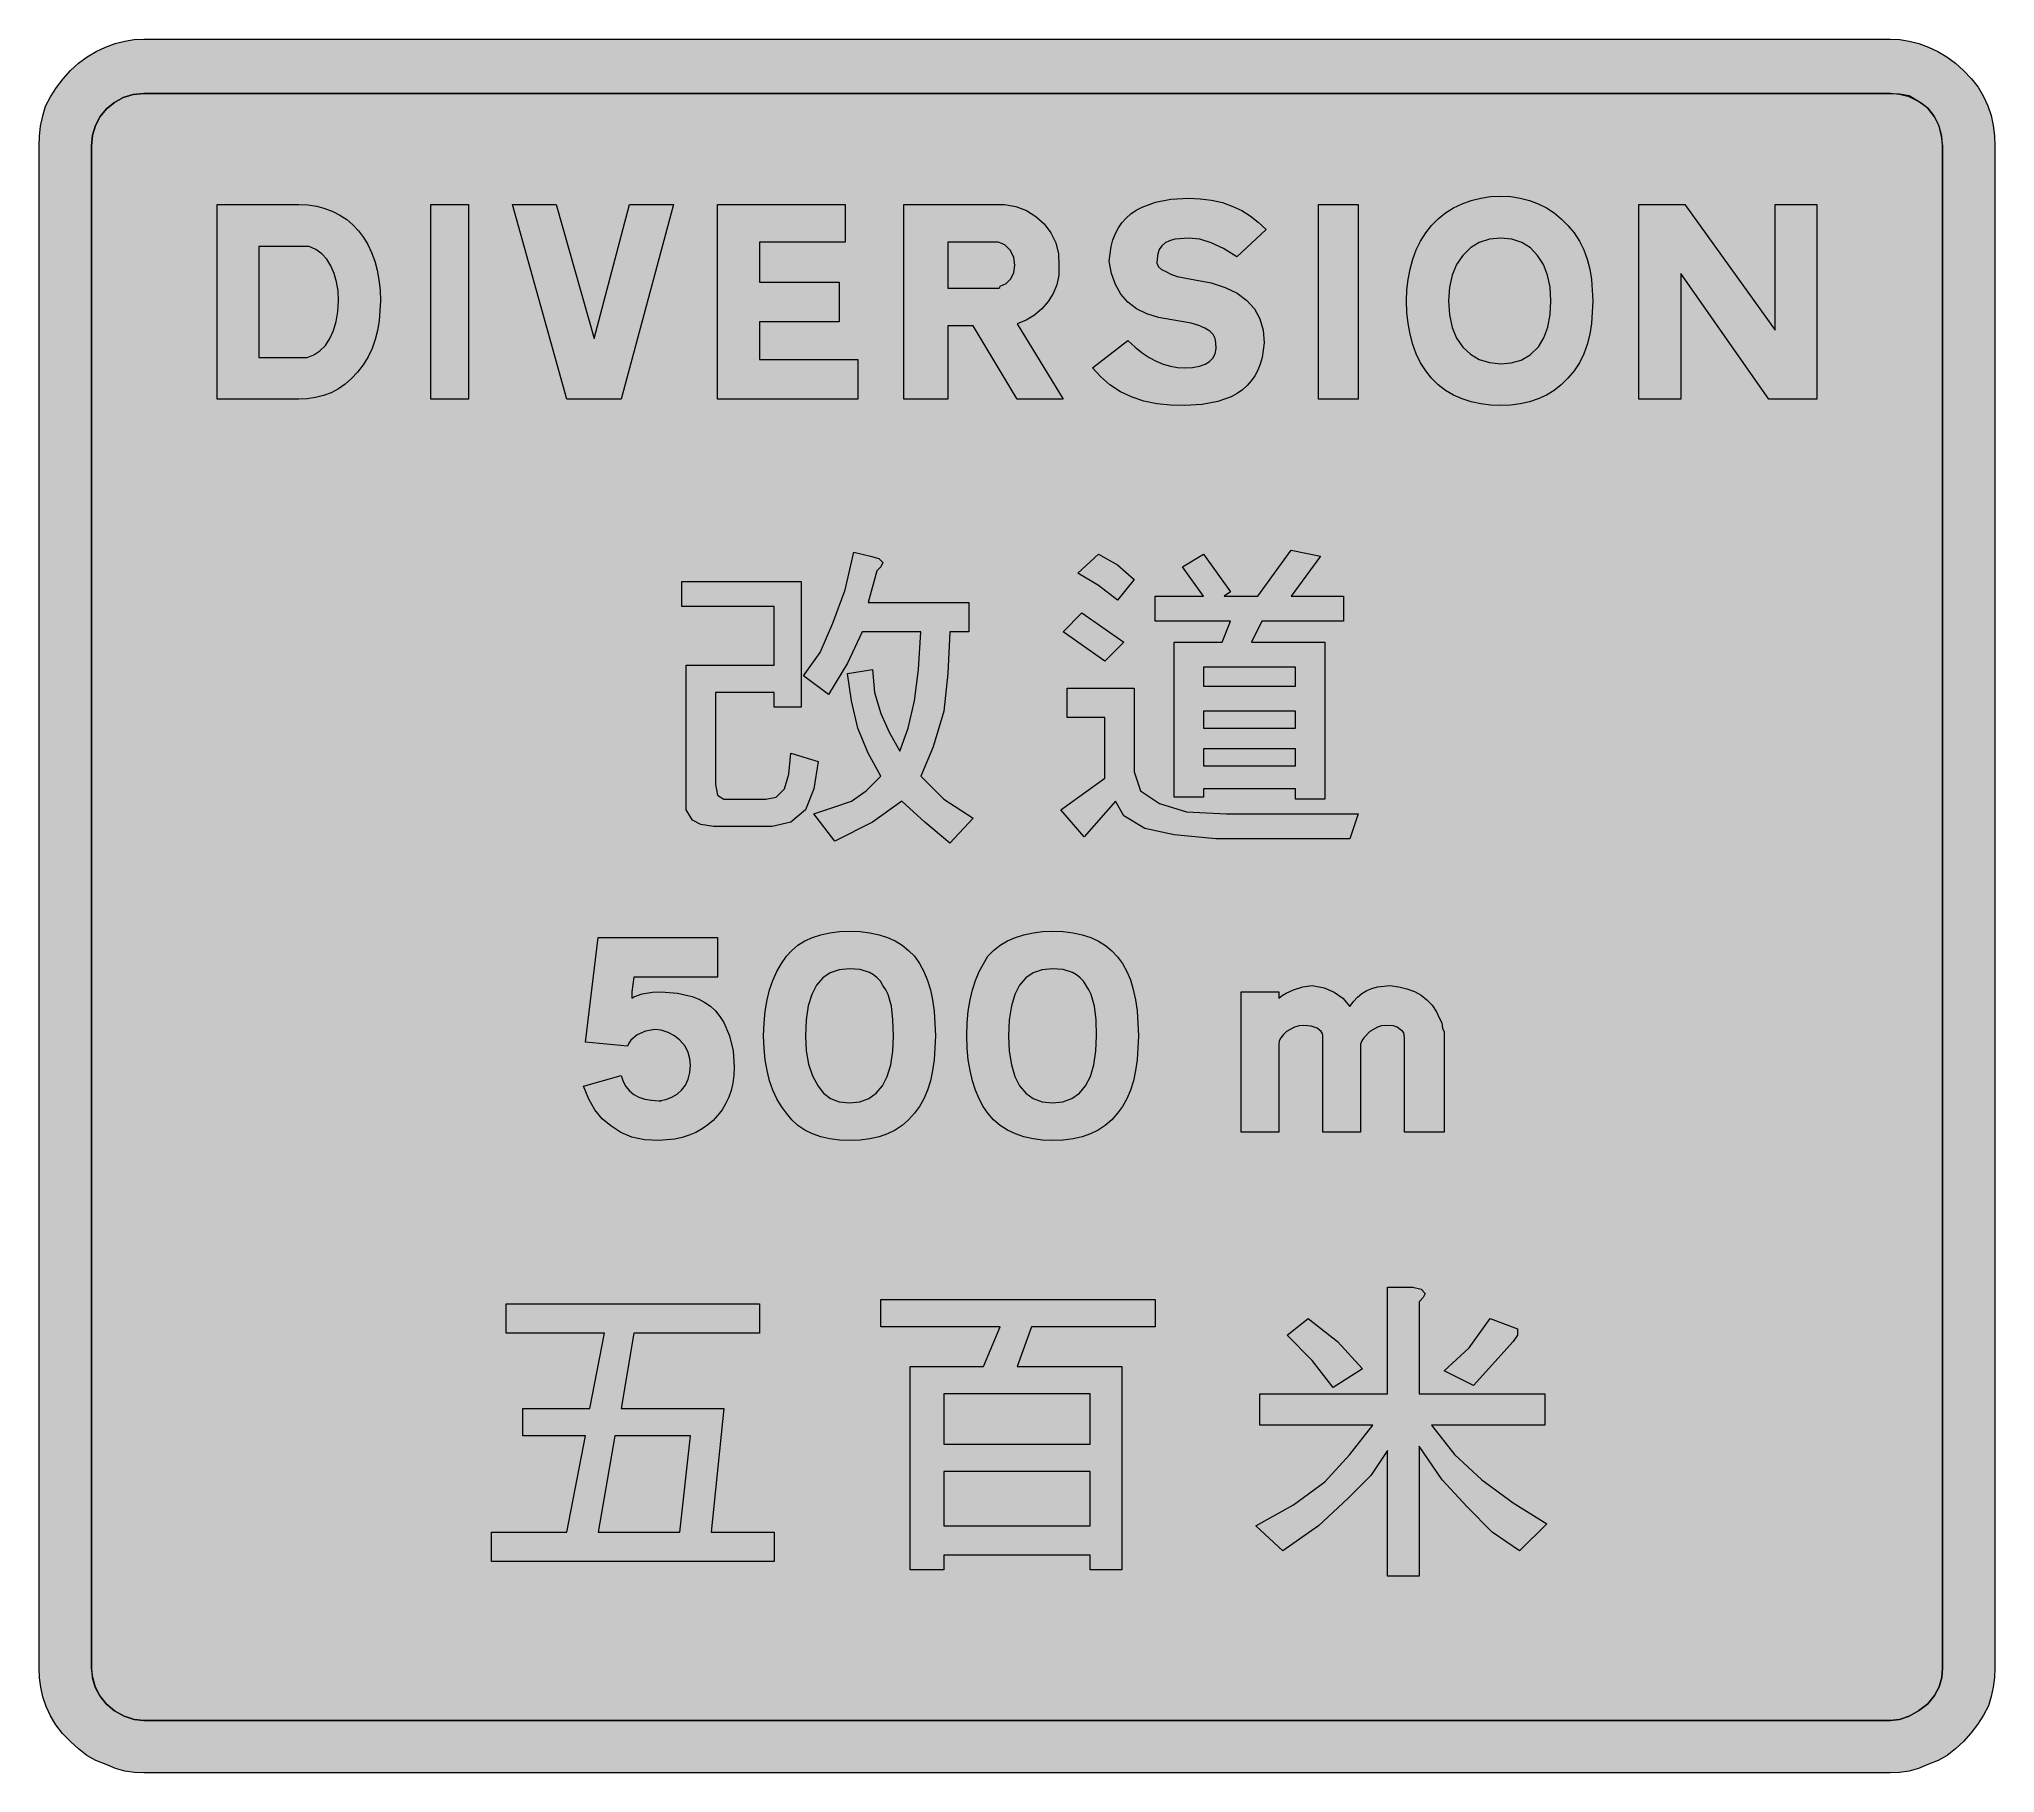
# Model space of a CAD drawing. Header units: metres. Extents: x 144 to 425, y 13 to 261.
import ezdxf

# ---------------------------------------------------------------- set-up
doc = ezdxf.new("R2010")
doc.units = ezdxf.units.M
for name, color, linetype, true_color in [('FILL_BLACK_000000', 7, 'Continuous', 0x000000), ('FILL_YELLOW_FFFF00', 7, 'Continuous', 0xffff00), ('STROKE_BLACK_000000', 7, 'Continuous', 0x000000)]:
    doc.layers.add(name, color=color, linetype=linetype, true_color=true_color)

msp = doc.modelspace()

# ---------------------------------------------------------------- hatches: boundary and pattern name
at = {"layer": 'FILL_BLACK_000000', "true_color": 0x000000}
h = msp.add_hatch(color=7, dxfattribs=at)
h.dxf.hatch_style = 1
h.paths.add_polyline_path([(156.75, 12.86), (155.4, 13.23), (154.05, 13.8), (152.58, 14.36), (151.27, 15.11), (150.08, 16.04), (148.95, 17.1), (147.81, 18.26), (146.85, 19.5), (146.08, 20.79), (145.46, 22.12), (145, 23.49), (144.69, 24.86), (144.51, 26.24), (144.45, 27.6), (144.45, 245.7), (144.51, 247.1), (144.67, 248.55), (144.96, 250), (145.35, 251.4), (146.08, 252.75), (146.92, 254.06), (147.88, 255.32), (148.95, 256.5), (150.11, 257.55), (151.35, 258.47), (152.64, 259.24), (153.97, 259.87), (155.34, 260.37), (156.71, 260.72), (158.09, 260.93), (159.45, 261), (409.65, 261), (411.01, 260.93), (412.39, 260.72), (413.76, 260.37), (415.12, 259.87), (416.46, 259.24), (417.75, 258.47), (418.99, 257.55), (420.15, 256.5), (421.29, 255.33), (422.25, 254.1), (423.02, 252.79), (423.64, 251.44), (424.1, 250.04), (424.41, 248.61), (424.59, 247.16), (424.65, 245.7), (424.65, 27.6), (424.59, 26.25), (424.42, 24.9), (424.14, 23.55), (423.75, 22.2), (423.02, 20.85), (422.17, 19.54), (421.22, 18.28), (420.15, 17.1), (419.02, 16.04), (417.82, 15.11), (416.52, 14.36), (415.05, 13.8), (413.7, 13.23), (412.35, 12.86), (411, 12.66), (409.65, 12.6), (159.45, 12.6), (158.1, 12.66), (156.75, 12.86)])
h.paths.add_polyline_path([(156.51, 252.62), (155.23, 251.93), (154.12, 251.02), (153.22, 249.92), (152.53, 248.64), (152.1, 247.23), (151.95, 245.7), (151.95, 27.6), (152.07, 26.25), (152.44, 24.94), (153.09, 23.68), (154.05, 22.5), (155.27, 21.49), (156.64, 20.74), (158.06, 20.26), (159.45, 20.1), (409.65, 20.1), (411, 20.26), (412.35, 20.74), (413.7, 21.49), (415.05, 22.5), (416.01, 23.68), (416.66, 24.94), (417.03, 26.25), (417.15, 27.6), (417.15, 245.7), (417.03, 247.09), (416.66, 248.51), (416.01, 249.88), (415.05, 251.1), (413.7, 252.06), (412.35, 252.71), (411, 253.08), (409.65, 253.2), (159.45, 253.2), (157.92, 253.05), (156.51, 252.62)], flags=16)
h = msp.add_hatch(color=7, dxfattribs=at)
h.dxf.hatch_style = 1
h.paths.add_polyline_path([(304.58, 228.88), (304.8, 228.37), (305.24, 227.98), (305.85, 227.7), (306.59, 227.3), (307.5, 226.99), (310.05, 226.5), (312.37, 226.06), (314.38, 225.43), (316.08, 224.6), (317.47, 223.57), (318.56, 222.35), (319.33, 220.93), (319.8, 219.31), (319.95, 217.5), (319.67, 215.39), (319.4, 214.44), (319.05, 213.56), (318.62, 212.75), (318.11, 212.02), (317.51, 211.35), (316.84, 210.75), (316.08, 210.22), (315.24, 209.77), (313.33, 209.06), (311.09, 208.64), (308.55, 208.5), (306.53, 208.56), (304.57, 208.76), (302.73, 209.13), (301.05, 209.7), (299.36, 210.48), (297.86, 211.46), (296.54, 212.61), (295.35, 213.9), (300.45, 217.8), (301.46, 216.86), (302.47, 216.05), (303.49, 215.38), (304.5, 214.84), (305.51, 214.42), (306.52, 214.13), (307.54, 213.96), (308.55, 213.9), (309.7, 213.96), (310.69, 214.13), (311.5, 214.41), (312.15, 214.8), (312.63, 215.31), (312.94, 215.92), (313.08, 216.66), (313.05, 217.5), (312.95, 218.13), (312.66, 218.69), (312.16, 219.18), (311.47, 219.6), (310.59, 219.97), (309.51, 220.28), (306.75, 220.8), (304.84, 221.12), (303.15, 221.65), (301.69, 222.38), (300.45, 223.31), (299.44, 224.46), (298.65, 225.82), (298.09, 227.4), (297.75, 229.2), (298.03, 231.31), (298.3, 232.26), (298.65, 233.14), (299.08, 233.95), (299.59, 234.68), (300.19, 235.35), (300.86, 235.95), (301.62, 236.48), (302.46, 236.93), (304.37, 237.64), (306.61, 238.06), (309.15, 238.2), (310.77, 238.14), (312.41, 237.94), (314, 237.57), (315.45, 237), (316.75, 236.44), (317.96, 235.69), (319.12, 234.76), (320.25, 233.7), (316.05, 229.8), (314.13, 230.98), (312.37, 231.82), (310.73, 232.33), (309.15, 232.5), (307.18, 232.33), (306.41, 232.1), (305.77, 231.79), (305.28, 231.37), (304.93, 230.85), (304.72, 230.23), (304.65, 229.5), (304.58, 228.88)])
h = msp.add_hatch(color=7, dxfattribs=at)
h.dxf.hatch_style = 1
h.paths.add_polyline_path([(356.66, 238.22), (357.97, 237.88), (359.21, 237.41), (360.39, 236.82), (361.49, 236.1), (362.51, 235.26), (363.45, 234.3), (364.38, 233.23), (365.15, 232.06), (365.78, 230.8), (366.26, 229.46), (366.62, 228.05), (366.87, 226.58), (367.05, 223.5), (366.87, 220.25), (366.62, 218.72), (366.26, 217.27), (365.78, 215.91), (365.15, 214.64), (364.38, 213.47), (363.45, 212.4), (362.51, 211.46), (361.49, 210.65), (360.39, 209.98), (359.21, 209.44), (357.97, 209.02), (356.66, 208.73), (355.28, 208.56), (353.85, 208.5), (352.4, 208.56), (351, 208.73), (349.64, 209.02), (348.34, 209.44), (347.11, 209.98), (345.96, 210.65), (344.9, 211.46), (343.95, 212.4), (343.11, 213.47), (342.37, 214.64), (341.76, 215.91), (341.25, 217.27), (340.86, 218.72), (340.57, 220.25), (340.41, 221.84), (340.35, 223.5), (340.41, 225.06), (340.57, 226.58), (340.86, 228.05), (341.25, 229.46), (341.76, 230.8), (342.37, 232.06), (343.11, 233.23), (343.95, 234.3), (344.9, 235.26), (345.96, 236.1), (347.11, 236.82), (348.34, 237.41), (349.64, 237.88), (351, 238.22), (352.4, 238.43), (353.85, 238.5), (355.28, 238.43), (356.66, 238.22)])
h.paths.add_polyline_path([(360.56, 227.18), (359.96, 228.72), (359.14, 230.02), (358.11, 231.08), (356.87, 231.85), (355.45, 232.33), (353.85, 232.5), (352.24, 232.33), (350.78, 231.85), (349.5, 231.08), (348.41, 230.02), (347.54, 228.72), (346.89, 227.18), (346.49, 225.44), (346.35, 223.5), (346.49, 221.48), (346.89, 219.69), (347.54, 218.15), (348.41, 216.86), (349.5, 215.84), (350.78, 215.1), (352.24, 214.65), (353.85, 214.5), (355.37, 214.62), (356.77, 215.02), (358.07, 215.77), (359.25, 216.9), (360.04, 218.18), (360.6, 219.75), (360.94, 221.54), (361.05, 223.5), (360.93, 225.44), (360.56, 227.18)], flags=16)
h = msp.add_hatch(color=7, dxfattribs=at)
h.dxf.hatch_style = 1
h.paths.add_polyline_path([(169.95, 237.3), (181.65, 237.3), (182.97, 237.24), (184.22, 237.05), (185.4, 236.75), (186.52, 236.32), (187.55, 235.79), (188.52, 235.15), (189.4, 234.4), (190.2, 233.55), (190.92, 232.6), (191.55, 231.56), (192.09, 230.42), (192.53, 229.2), (192.89, 227.89), (193.14, 226.5), (193.3, 225.04), (193.35, 223.5), (193.17, 220.64), (192.94, 219.27), (192.6, 217.95), (192.15, 216.69), (191.58, 215.48), (190.88, 214.35), (190.05, 213.3), (189.22, 212.36), (188.32, 211.55), (187.34, 210.88), (186.3, 210.34), (185.2, 209.92), (184.06, 209.63), (182.87, 209.46), (181.65, 209.4), (169.95, 209.4), (169.95, 237.3)])
h.paths.add_polyline_path([(180.75, 215.4), (181.05, 215.4), (182.25, 215.4), (182.85, 215.4), (183.82, 215.75), (184.69, 216.33), (185.46, 217.12), (186.11, 218.1), (186.64, 219.25), (187.03, 220.55), (187.27, 221.97), (187.35, 223.5), (187.28, 224.92), (187.07, 226.24), (186.73, 227.44), (186.26, 228.52), (185.67, 229.46), (184.95, 230.25), (184.11, 230.87), (183.15, 231.3), (182.85, 231.3), (181.05, 231.3), (180.75, 231.3), (175.95, 231.3), (175.95, 215.4), (180.75, 215.4)], flags=16)
h = msp.add_hatch(color=7, dxfattribs=at)
h.dxf.hatch_style = 1
h.paths.add_polyline_path([(200.55, 209.4), (200.55, 237.3), (205.95, 237.3), (205.95, 209.4), (200.55, 209.4)])
h = msp.add_hatch(color=7, dxfattribs=at)
h.dxf.hatch_style = 1
h.paths.add_polyline_path([(223.95, 209.4), (220.05, 209.4), (212.25, 237.3), (218.55, 237.3), (223.95, 218.1), (229.05, 237.3), (235.35, 237.3), (227.85, 209.4), (223.95, 209.4)])
h = msp.add_hatch(color=7, dxfattribs=at)
h.dxf.hatch_style = 1
h.paths.add_polyline_path([(247.65, 215.1), (261.75, 215.1), (261.75, 209.4), (241.65, 209.4), (241.65, 237.3), (259.95, 237.3), (259.95, 231.9), (247.65, 231.9), (247.65, 226.2), (259.05, 226.2), (259.05, 220.5), (247.65, 220.5), (247.65, 215.1)])
h = msp.add_hatch(color=7, dxfattribs=at)
h.dxf.hatch_style = 1
h.paths.add_polyline_path([(284.55, 209.4), (278.25, 219.9), (274.65, 219.9), (274.65, 209.4), (268.35, 209.4), (268.35, 237.3), (282.75, 237.3), (284.39, 237.02), (285.91, 236.45), (287.27, 235.6), (288.45, 234.52), (289.4, 233.25), (290.09, 231.82), (290.49, 230.25), (290.55, 228.6), (290.53, 227.17), (290.25, 225.81), (289.73, 224.54), (289.01, 223.39), (288.11, 222.36), (287.05, 221.47), (285.85, 220.75), (284.55, 220.2), (291.15, 209.4), (284.55, 209.4)])
h.paths.add_polyline_path([(281.96, 225.34), (282.1, 225.43), (282.15, 225.6), (282.98, 225.98), (283.65, 226.65), (284.09, 227.54), (284.25, 228.6), (284.09, 229.71), (283.61, 230.7), (282.86, 231.47), (282.38, 231.73), (281.85, 231.9), (274.65, 231.9), (274.65, 225.3), (281.55, 225.3), (281.96, 225.34)], flags=16)
h = msp.add_hatch(color=7, dxfattribs=at)
h.dxf.hatch_style = 1
h.paths.add_polyline_path([(327.75, 209.4), (327.75, 237.3), (333.45, 237.3), (333.45, 209.4), (327.75, 209.4)])
h = msp.add_hatch(color=7, dxfattribs=at)
h.dxf.hatch_style = 1
h.paths.add_polyline_path([(393.15, 237.3), (399.15, 237.3), (399.15, 209.4), (392.25, 209.4), (379.65, 227.4), (379.65, 209.4), (373.65, 209.4), (373.65, 237.3), (380.25, 237.3), (393.15, 219.3), (393.15, 237.3)])
h = msp.add_hatch(color=7, dxfattribs=at)
h.dxf.hatch_style = 1
h.paths.add_polyline_path([(323.85, 187.8), (328.05, 186.9), (323.85, 181.2), (331.35, 181.2), (331.35, 177.6), (319.65, 177.6), (318.15, 174.6), (328.65, 174.6), (328.65, 152.1), (324.45, 152.1), (324.45, 153.6), (311.25, 153.6), (311.25, 152.4), (307.05, 152.4), (307.05, 174.6), (313.95, 174.6), (315.15, 177.6), (304.35, 177.6), (304.35, 181.2), (311.25, 181.2), (308.25, 185.4), (311.25, 187.2), (315.15, 181.8), (314.25, 181.2), (319.05, 181.2), (323.85, 187.8)])
h.paths.add_polyline_path([(311.25, 156.9), (324.45, 156.9), (324.45, 159.3), (311.25, 159.3), (311.25, 156.9)], flags=16)
h.paths.add_polyline_path([(311.25, 164.7), (311.25, 162.3), (324.45, 162.3), (324.45, 164.7), (311.25, 164.7)], flags=16)
h.paths.add_polyline_path([(324.45, 171), (311.25, 171), (311.25, 168.3), (324.45, 168.3), (324.45, 171)], flags=16)
h = msp.add_hatch(color=7, dxfattribs=at)
h.dxf.hatch_style = 1
h.paths.add_polyline_path([(256.35, 173.1), (258.15, 177.3), (259.95, 182.1), (261.15, 187.5), (263.55, 186.9), (264.75, 186.6), (265.35, 186), (265.05, 185.4), (264.45, 184.8), (263.25, 180.3), (277.65, 180.3), (277.65, 176.1), (274.95, 176.1), (274.65, 170.1), (274.05, 164.7), (272.55, 159.6), (270.75, 155.4), (274.05, 152.1), (278.25, 149.4), (274.95, 145.8), (271.35, 148.8), (268.05, 151.8), (263.85, 148.8), (258.45, 146.1), (255.45, 150), (258.15, 150.9), (260.85, 151.8), (262.95, 153.3), (265.05, 155.4), (263.25, 158.7), (261.75, 162.3), (260.85, 166.2), (260.25, 170.1), (263.85, 170.7), (264.15, 167.4), (265.05, 164.4), (266.25, 161.7), (267.75, 159), (268.95, 162.3), (269.85, 166.2), (270.45, 170.7), (270.75, 176.1), (262.35, 176.1), (260.25, 171.6), (257.55, 167.1), (253.95, 169.8), (256.35, 173.1)])
h = msp.add_hatch(color=7, dxfattribs=at)
h.dxf.hatch_style = 1
h.paths.add_polyline_path([(298.95, 185.7), (301.35, 183.6), (298.95, 180.6), (296.25, 182.7), (293.25, 184.5), (296.25, 187.2), (298.95, 185.7)])
h = msp.add_hatch(color=7, dxfattribs=at)
h.dxf.hatch_style = 1
h.paths.add_polyline_path([(253.65, 183.3), (253.65, 165.3), (249.75, 165.3), (249.75, 167.4), (241.35, 167.4), (241.35, 154.2), (241.65, 152.7), (242.55, 152.1), (248.55, 152.1), (250.05, 152.4), (251.25, 153.6), (251.85, 155.7), (252.15, 158.7), (256.05, 157.5), (255.45, 153.6), (254.25, 150.6), (252.15, 148.8), (249.45, 148.2), (241.05, 148.2), (239.25, 148.5), (238.05, 149.1), (237.15, 150.6), (237.15, 152.1), (237.15, 171.3), (249.75, 171.3), (249.75, 179.7), (236.55, 179.7), (236.55, 183.3), (253.65, 183.3)])
h = msp.add_hatch(color=7, dxfattribs=at)
h.dxf.hatch_style = 1
h.paths.add_polyline_path([(299.85, 174.6), (297.15, 171.9), (291.15, 176.1), (293.85, 178.8), (299.85, 174.6)])
h = msp.add_hatch(color=7, dxfattribs=at)
h.dxf.hatch_style = 1
h.paths.add_polyline_path([(301.35, 168), (301.35, 156), (302.25, 153.3), (304.95, 151.5), (308.85, 150.3), (314.55, 150), (333.45, 150), (332.25, 146.4), (313.05, 146.4), (307.05, 147), (302.85, 147.9), (299.85, 149.7), (298.65, 151.8), (294.15, 146.7), (290.85, 150.6), (297.15, 155.1), (297.15, 163.8), (291.75, 163.8), (291.75, 168), (301.35, 168)])
h = msp.add_hatch(color=7, dxfattribs=at)
h.dxf.hatch_style = 1
h.paths.add_polyline_path([(234.22, 109.08), (235.09, 109.4), (235.86, 109.85), (236.51, 110.44), (237.04, 111.15), (237.43, 111.98), (237.67, 112.93), (237.75, 114), (237.68, 114.9), (237.45, 115.8), (236.99, 116.7), (236.25, 117.6), (235.48, 118.21), (234.56, 118.69), (233.59, 118.99), (232.65, 119.1), (231.32, 118.89), (230.14, 118.35), (229.23, 117.58), (228.93, 117.15), (228.75, 116.7), (222.75, 117.3), (224.55, 132.3), (241.65, 132.3), (241.65, 126.6), (229.65, 126.6), (229.35, 124.5), (229.35, 123.6), (229.65, 123.79), (230.85, 124.2), (232.31, 124.46), (233.55, 124.5), (235.91, 124.33), (238.01, 123.82), (238.96, 123.45), (239.84, 122.98), (240.63, 122.43), (241.35, 121.8), (241.98, 120.98), (242.53, 120.11), (243.37, 118.2), (243.88, 116.06), (244.05, 113.7), (244, 112.54), (243.84, 111.44), (243.59, 110.39), (243.25, 109.4), (242.81, 108.47), (242.29, 107.61), (241.69, 106.81), (241.01, 106.09), (240.26, 105.44), (239.44, 104.86), (238.55, 104.37), (237.6, 103.95), (236.59, 103.63), (235.52, 103.39), (233.25, 103.2), (231.16, 103.32), (229.35, 103.69), (227.77, 104.34), (226.35, 105.3), (225.11, 106.32), (224.06, 107.59), (223.19, 109.14), (222.45, 111), (227.85, 112.5), (228.13, 111.66), (228.52, 110.92), (229.03, 110.31), (229.65, 109.8), (230.38, 109.41), (231.22, 109.12), (232.18, 108.96), (233.25, 108.9), (234.22, 109.08)])
h = msp.add_hatch(color=7, dxfattribs=at)
h.dxf.hatch_style = 1
h.paths.add_polyline_path([(272.45, 113.21), (272.14, 111.75), (271.72, 110.4), (271.2, 109.17), (270.58, 108.07), (269.85, 107.1), (269.02, 106.16), (268.1, 105.35), (267.09, 104.68), (265.99, 104.14), (264.78, 103.72), (263.48, 103.43), (262.07, 103.26), (260.55, 103.2), (259.12, 103.26), (257.75, 103.43), (256.46, 103.72), (255.26, 104.14), (254.16, 104.68), (253.17, 105.35), (252.29, 106.16), (251.55, 107.1), (250.81, 108.07), (250.15, 109.17), (249.58, 110.4), (249.11, 111.75), (248.74, 113.21), (248.47, 114.78), (248.31, 116.44), (248.25, 118.2), (248.31, 120.04), (248.47, 121.75), (248.74, 123.34), (249.11, 124.8), (249.58, 126.15), (250.15, 127.4), (250.81, 128.54), (251.55, 129.6), (252.29, 130.44), (253.17, 131.17), (254.16, 131.79), (255.26, 132.3), (256.46, 132.69), (257.75, 132.97), (259.12, 133.14), (260.55, 133.2), (262.07, 133.14), (263.48, 132.97), (264.78, 132.69), (265.99, 132.3), (267.09, 131.79), (268.1, 131.17), (269.02, 130.44), (269.85, 129.6), (270.58, 128.54), (271.2, 127.4), (271.72, 126.15), (272.14, 124.8), (272.45, 123.34), (272.68, 121.75), (272.85, 118.2), (272.68, 114.78), (272.45, 113.21)])
h.paths.add_polyline_path([(266.55, 122.47), (266.09, 124.11), (265.76, 124.8), (265.35, 125.4), (264.97, 126.02), (264.52, 126.53), (263.99, 126.95), (263.4, 127.27), (262.06, 127.68), (260.55, 127.8), (259.07, 127.66), (257.79, 127.23), (256.71, 126.5), (255.82, 125.47), (255.14, 124.14), (254.64, 122.48), (254.35, 120.51), (254.25, 118.2), (254.36, 116.06), (254.7, 114.15), (255.26, 112.46), (256.05, 111), (256.84, 109.99), (257.85, 109.24), (259.09, 108.76), (260.55, 108.6), (262.03, 108.75), (263.31, 109.21), (264.39, 109.98), (265.27, 111.04), (265.96, 112.39), (266.46, 114.04), (266.75, 115.98), (266.85, 118.2), (266.78, 120.51), (266.55, 122.47)], flags=16)
h = msp.add_hatch(color=7, dxfattribs=at)
h.dxf.hatch_style = 1
h.paths.add_polyline_path([(301.55, 113.21), (301.24, 111.75), (300.82, 110.4), (300.3, 109.17), (299.68, 108.07), (298.95, 107.1), (298.12, 106.16), (297.2, 105.35), (296.19, 104.68), (295.09, 104.14), (293.88, 103.72), (292.58, 103.43), (291.17, 103.26), (289.65, 103.2), (288.22, 103.26), (286.85, 103.43), (285.55, 103.72), (284.32, 104.14), (283.19, 104.68), (282.14, 105.35), (281.19, 106.16), (280.35, 107.1), (279.7, 108.07), (279.12, 109.17), (278.61, 110.4), (278.17, 111.75), (277.82, 113.21), (277.57, 114.78), (277.41, 116.44), (277.35, 118.2), (277.41, 120.04), (277.57, 121.75), (277.82, 123.34), (278.17, 124.8), (278.61, 126.15), (279.12, 127.4), (280.35, 129.6), (281.19, 130.44), (282.14, 131.17), (283.19, 131.79), (284.32, 132.3), (285.55, 132.69), (286.85, 132.97), (288.22, 133.14), (289.65, 133.2), (291.17, 133.14), (292.59, 132.97), (293.9, 132.69), (295.12, 132.29), (296.22, 131.78), (297.23, 131.14), (298.14, 130.39), (298.95, 129.52), (299.66, 128.54), (300.27, 127.43), (300.79, 126.2), (301.21, 124.85), (301.53, 123.37), (301.77, 121.77), (301.95, 118.2), (301.78, 114.78), (301.55, 113.21)])
h.paths.add_polyline_path([(295.65, 122.47), (295.19, 124.11), (294.86, 124.8), (294.45, 125.4), (294.07, 126.02), (293.62, 126.53), (293.09, 126.95), (292.5, 127.27), (291.16, 127.68), (289.65, 127.8), (288.17, 127.66), (286.89, 127.23), (285.81, 126.5), (284.92, 125.47), (284.24, 124.14), (283.74, 122.48), (283.45, 120.51), (283.35, 118.2), (283.45, 115.98), (283.74, 114.04), (284.24, 112.39), (284.92, 111.04), (285.81, 109.98), (286.89, 109.21), (288.17, 108.75), (289.65, 108.6), (291.13, 108.75), (292.41, 109.21), (293.49, 109.98), (294.37, 111.04), (295.06, 112.39), (295.56, 114.04), (295.85, 115.98), (295.95, 118.2), (295.88, 120.51), (295.65, 122.47)], flags=16)
h = msp.add_hatch(color=7, dxfattribs=at)
h.dxf.hatch_style = 1
h.paths.add_polyline_path([(336.78, 119.63), (336.2, 119.45), (335.1, 118.8), (334.23, 117.93), (333.93, 117.46), (333.75, 117), (333.75, 116.7), (333.75, 104.4), (328.35, 104.4), (328.35, 117.9), (328.35, 118.2), (328.3, 118.52), (328.14, 118.81), (327.56, 119.29), (326.7, 119.59), (325.65, 119.7), (324.98, 119.63), (324.33, 119.45), (323.17, 118.8), (322.71, 118.38), (322.36, 117.93), (322.13, 117.46), (322.05, 117), (322.05, 116.7), (322.05, 104.4), (316.65, 104.4), (316.65, 124.5), (322.05, 124.5), (322.05, 123.6), (322.55, 124), (323.1, 124.31), (324.15, 124.8), (325.5, 125.21), (326.85, 125.4), (328.54, 125.06), (330, 124.46), (331.24, 123.59), (332.25, 122.4), (332.74, 123.13), (333.31, 123.75), (333.95, 124.27), (334.65, 124.69), (335.41, 125), (336.22, 125.23), (337.95, 125.4), (339.24, 125.23), (340.42, 124.95), (341.49, 124.54), (342.45, 124.01), (343.29, 123.36), (344.02, 122.57), (344.64, 121.66), (345.15, 120.6), (345.41, 120.04), (345.45, 119.7), (345.49, 119.25), (345.75, 118.8), (345.75, 104.4), (340.05, 104.4), (340.05, 117.9), (339.97, 118.61), (339.8, 118.87), (339.45, 119.1), (339, 119.45), (338.51, 119.62), (337.35, 119.7), (336.78, 119.63)])
h = msp.add_hatch(color=7, dxfattribs=at)
h.dxf.hatch_style = 1
h.paths.add_polyline_path([(319.35, 66.9), (337.65, 66.9), (337.65, 82.2), (341.25, 82.2), (342.45, 81.9), (343.05, 81.3), (342.75, 80.7), (342.15, 80.1), (342.15, 66.9), (360.15, 66.9), (360.15, 62.4), (343.95, 62.4), (347.25, 58.2), (351.15, 54.6), (355.65, 51.3), (360.45, 48.3), (356.55, 44.4), (352.65, 47.1), (349.05, 50.7), (345.45, 54.6), (342.15, 59.4), (342.15, 40.8), (337.65, 40.8), (337.65, 58.8), (335.25, 55.2), (331.95, 51.9), (327.75, 48), (322.65, 44.4), (318.75, 48), (324.15, 51), (328.65, 54.3), (332.25, 58.2), (335.55, 62.4), (319.35, 62.4), (319.35, 66.9)])
h = msp.add_hatch(color=7, dxfattribs=at)
h.dxf.hatch_style = 1
h.paths.add_polyline_path([(247.65, 75.6), (229.65, 75.6), (227.85, 64.8), (242.55, 64.8), (240.75, 47.1), (249.75, 47.1), (249.75, 42.9), (209.25, 42.9), (209.25, 47.1), (220.05, 47.1), (222.75, 60.9), (213.75, 60.9), (213.75, 64.8), (223.35, 64.8), (225.45, 75.6), (211.35, 75.6), (211.35, 79.8), (247.65, 79.8), (247.65, 75.6)])
h.paths.add_polyline_path([(237.75, 60.9), (226.95, 60.9), (224.55, 47.1), (236.25, 47.1), (237.75, 60.9)], flags=16)
h = msp.add_hatch(color=7, dxfattribs=at)
h.dxf.hatch_style = 1
h.paths.add_polyline_path([(304.35, 76.5), (286.65, 76.5), (284.55, 70.8), (299.55, 70.8), (299.55, 41.7), (295.05, 41.7), (295.05, 43.8), (274.05, 43.8), (274.05, 41.7), (269.25, 41.7), (269.25, 70.8), (279.75, 70.8), (282.15, 76.5), (265.05, 76.5), (265.05, 80.4), (304.35, 80.4), (304.35, 76.5)])
h.paths.add_polyline_path([(274.05, 66.9), (274.05, 59.7), (295.05, 59.7), (295.05, 66.9), (274.05, 66.9)], flags=16)
h.paths.add_polyline_path([(295.05, 55.8), (274.05, 55.8), (274.05, 48), (295.05, 48), (295.05, 55.8)], flags=16)
h = msp.add_hatch(color=7, dxfattribs=at)
h.dxf.hatch_style = 1
h.paths.add_polyline_path([(330.45, 74.4), (334.05, 70.5), (329.85, 67.8), (326.85, 71.7), (323.25, 75.3), (326.25, 77.7), (330.45, 74.4)])
h = msp.add_hatch(color=7, dxfattribs=at)
h.dxf.hatch_style = 1
h.paths.add_polyline_path([(349.35, 73.5), (352.35, 77.7), (356.25, 76.2), (356.25, 75.3), (355.65, 74.4), (349.95, 68.1), (345.75, 70.2), (349.35, 73.5)])
at = {"layer": 'FILL_YELLOW_FFFF00', "true_color": 0xffff00}
h = msp.add_hatch(color=7, dxfattribs=at)
h.dxf.hatch_style = 1
h.paths.add_polyline_path([(409.65, 253.2), (411, 253.16), (412.35, 252.9), (413.7, 252.11), (414.37, 251.68), (415.05, 251.1), (415.91, 250.01), (416.55, 248.7), (416.96, 247.09), (417.15, 245.7), (417.15, 27.6), (417.03, 26.25), (416.66, 24.94), (416.01, 23.68), (415.05, 22.5), (413.7, 21.49), (412.35, 20.74), (411, 20.26), (409.65, 20.1), (159.45, 20.1), (158.06, 20.26), (156.64, 20.74), (155.27, 21.49), (154.05, 22.5), (153.19, 23.59), (152.55, 24.9), (152.14, 26.25), (151.95, 27.6), (151.95, 245.7), (152.1, 247.23), (152.53, 248.64), (153.22, 249.92), (154.12, 251.02), (155.23, 251.93), (156.51, 252.62), (157.92, 253.05), (159.45, 253.2), (409.65, 253.2)])

# ---------------------------------------------------------------- linework, layer by layer
at = {"layer": 'FILL_BLACK_000000', "lineweight": 0, "true_color": 0x000000}
for points in [[(156.75, 12.86), (155.4, 13.23), (154.05, 13.8), (152.58, 14.36), (151.27, 15.11), (150.08, 16.04), (148.95, 17.1), (147.81, 18.26), (146.85, 19.5), (146.08, 20.79), (145.46, 22.12), (145, 23.49), (144.69, 24.86), (144.51, 26.24), (144.45, 27.6), (144.45, 245.7), (144.51, 247.1), (144.67, 248.55), (144.96, 250), (145.35, 251.4), (146.08, 252.75), (146.92, 254.06), (147.88, 255.32), (148.95, 256.5), (150.11, 257.55), (151.35, 258.47), (152.64, 259.24), (153.97, 259.87), (155.34, 260.37), (156.71, 260.72), (158.09, 260.93), (159.45, 261), (409.65, 261), (411.01, 260.93), (412.39, 260.72), (413.76, 260.37), (415.12, 259.87), (416.46, 259.24), (417.75, 258.47), (418.99, 257.55), (420.15, 256.5), (421.29, 255.33), (422.25, 254.1), (423.02, 252.79), (423.64, 251.44), (424.1, 250.04), (424.41, 248.61), (424.59, 247.16), (424.65, 245.7), (424.65, 27.6), (424.59, 26.25), (424.42, 24.9), (424.14, 23.55), (423.75, 22.2), (423.02, 20.85), (422.17, 19.54), (421.22, 18.28), (420.15, 17.1), (419.02, 16.04), (417.82, 15.11), (416.52, 14.36), (415.05, 13.8), (413.7, 13.23), (412.35, 12.86), (411, 12.66), (409.65, 12.6), (159.45, 12.6), (158.1, 12.66)], [(156.51, 252.62), (155.23, 251.93), (154.12, 251.02), (153.22, 249.92), (152.53, 248.64), (152.1, 247.23), (151.95, 245.7), (151.95, 27.6), (152.07, 26.25), (152.44, 24.94), (153.09, 23.68), (154.05, 22.5), (155.27, 21.49), (156.64, 20.74), (158.06, 20.26), (159.45, 20.1), (409.65, 20.1), (411, 20.26), (412.35, 20.74), (413.7, 21.49), (415.05, 22.5), (416.01, 23.68), (416.66, 24.94), (417.03, 26.25), (417.15, 27.6), (417.15, 245.7), (417.03, 247.09), (416.66, 248.51), (416.01, 249.88), (415.05, 251.1), (413.7, 252.06), (412.35, 252.71), (411, 253.08), (409.65, 253.2), (159.45, 253.2), (157.92, 253.05)], [(304.58, 228.88), (304.8, 228.37), (305.24, 227.98), (305.85, 227.7), (306.59, 227.3), (307.5, 226.99), (310.05, 226.5), (312.37, 226.06), (314.38, 225.43), (316.08, 224.6), (317.47, 223.57), (318.56, 222.35), (319.33, 220.93), (319.8, 219.31), (319.95, 217.5), (319.67, 215.39), (319.4, 214.44), (319.05, 213.56), (318.62, 212.75), (318.11, 212.02), (317.51, 211.35), (316.84, 210.75), (316.08, 210.22), (315.24, 209.77), (313.33, 209.06), (311.09, 208.64), (308.55, 208.5), (306.53, 208.56), (304.57, 208.76), (302.73, 209.13), (301.05, 209.7), (299.36, 210.48), (297.86, 211.46), (296.54, 212.61), (295.35, 213.9), (300.45, 217.8), (301.46, 216.86), (302.47, 216.05), (303.49, 215.38), (304.5, 214.84), (305.51, 214.42), (306.52, 214.13), (307.54, 213.96), (308.55, 213.9), (309.7, 213.96), (310.69, 214.13), (311.5, 214.41), (312.15, 214.8), (312.63, 215.31), (312.94, 215.92), (313.08, 216.66), (313.05, 217.5), (312.95, 218.13), (312.66, 218.69), (312.16, 219.18), (311.47, 219.6), (310.59, 219.97), (309.51, 220.28), (306.75, 220.8), (304.84, 221.12), (303.15, 221.65), (301.69, 222.38), (300.45, 223.31), (299.44, 224.46), (298.65, 225.82), (298.09, 227.4), (297.75, 229.2), (298.03, 231.31), (298.3, 232.26), (298.65, 233.14), (299.08, 233.95), (299.59, 234.68), (300.19, 235.35), (300.86, 235.95), (301.62, 236.48), (302.46, 236.93), (304.37, 237.64), (306.61, 238.06), (309.15, 238.2), (310.77, 238.14), (312.41, 237.94), (314, 237.57), (315.45, 237), (316.75, 236.44), (317.96, 235.69), (319.12, 234.76), (320.25, 233.7), (316.05, 229.8), (314.13, 230.98), (312.37, 231.82), (310.73, 232.33), (309.15, 232.5), (307.18, 232.33), (306.41, 232.1), (305.77, 231.79), (305.28, 231.37), (304.93, 230.85), (304.72, 230.23), (304.65, 229.5)], [(356.66, 238.22), (357.97, 237.88), (359.21, 237.41), (360.39, 236.82), (361.49, 236.1), (362.51, 235.26), (363.45, 234.3), (364.38, 233.23), (365.15, 232.06), (365.78, 230.8), (366.26, 229.46), (366.62, 228.05), (366.87, 226.58), (367.05, 223.5), (366.87, 220.25), (366.62, 218.72), (366.26, 217.27), (365.78, 215.91), (365.15, 214.64), (364.38, 213.47), (363.45, 212.4), (362.51, 211.46), (361.49, 210.65), (360.39, 209.98), (359.21, 209.44), (357.97, 209.02), (356.66, 208.73), (355.28, 208.56), (353.85, 208.5), (352.4, 208.56), (351, 208.73), (349.64, 209.02), (348.34, 209.44), (347.11, 209.98), (345.96, 210.65), (344.9, 211.46), (343.95, 212.4), (343.11, 213.47), (342.37, 214.64), (341.76, 215.91), (341.25, 217.27), (340.86, 218.72), (340.57, 220.25), (340.41, 221.84), (340.35, 223.5), (340.41, 225.06), (340.57, 226.58), (340.86, 228.05), (341.25, 229.46), (341.76, 230.8), (342.37, 232.06), (343.11, 233.23), (343.95, 234.3), (344.9, 235.26), (345.96, 236.1), (347.11, 236.82), (348.34, 237.41), (349.64, 237.88), (351, 238.22), (352.4, 238.43), (353.85, 238.5), (355.28, 238.43)], [(169.95, 237.3), (181.65, 237.3), (182.97, 237.24), (184.22, 237.05), (185.4, 236.75), (186.52, 236.32), (187.55, 235.79), (188.52, 235.15), (189.4, 234.4), (190.2, 233.55), (190.92, 232.6), (191.55, 231.56), (192.09, 230.42), (192.53, 229.2), (192.89, 227.89), (193.14, 226.5), (193.3, 225.04), (193.35, 223.5), (193.17, 220.64), (192.94, 219.27), (192.6, 217.95), (192.15, 216.69), (191.58, 215.48), (190.88, 214.35), (190.05, 213.3), (189.22, 212.36), (188.32, 211.55), (187.34, 210.88), (186.3, 210.34), (185.2, 209.92), (184.06, 209.63), (182.87, 209.46), (181.65, 209.4), (169.95, 209.4)], [(200.55, 209.4), (200.55, 237.3), (205.95, 237.3), (205.95, 209.4)], [(223.95, 209.4), (220.05, 209.4), (212.25, 237.3), (218.55, 237.3), (223.95, 218.1), (229.05, 237.3), (235.35, 237.3), (227.85, 209.4)], [(247.65, 215.1), (261.75, 215.1), (261.75, 209.4), (241.65, 209.4), (241.65, 237.3), (259.95, 237.3), (259.95, 231.9), (247.65, 231.9), (247.65, 226.2), (259.05, 226.2), (259.05, 220.5), (247.65, 220.5)], [(284.55, 209.4), (278.25, 219.9), (274.65, 219.9), (274.65, 209.4), (268.35, 209.4), (268.35, 237.3), (282.75, 237.3), (284.39, 237.02), (285.91, 236.45), (287.27, 235.6), (288.45, 234.52), (289.4, 233.25), (290.09, 231.82), (290.49, 230.25), (290.55, 228.6), (290.53, 227.17), (290.25, 225.81), (289.73, 224.54), (289.01, 223.39), (288.11, 222.36), (287.05, 221.47), (285.85, 220.75), (284.55, 220.2), (291.15, 209.4)], [(327.75, 209.4), (327.75, 237.3), (333.45, 237.3), (333.45, 209.4)], [(393.15, 237.3), (399.15, 237.3), (399.15, 209.4), (392.25, 209.4), (379.65, 227.4), (379.65, 209.4), (373.65, 209.4), (373.65, 237.3), (380.25, 237.3), (393.15, 219.3)], [(180.75, 215.4), (181.05, 215.4), (182.25, 215.4), (182.85, 215.4), (183.82, 215.75), (184.69, 216.33), (185.46, 217.12), (186.11, 218.1), (186.64, 219.25), (187.03, 220.55), (187.27, 221.97), (187.35, 223.5), (187.28, 224.92), (187.07, 226.24), (186.73, 227.44), (186.26, 228.52), (185.67, 229.46), (184.95, 230.25), (184.11, 230.87), (183.15, 231.3), (182.85, 231.3), (181.05, 231.3), (180.75, 231.3), (175.95, 231.3), (175.95, 215.4)], [(281.96, 225.34), (282.1, 225.43), (282.15, 225.6), (282.98, 225.98), (283.65, 226.65), (284.09, 227.54), (284.25, 228.6), (284.09, 229.71), (283.61, 230.7), (282.86, 231.47), (282.38, 231.73), (281.85, 231.9), (274.65, 231.9), (274.65, 225.3), (281.55, 225.3)], [(360.56, 227.18), (359.96, 228.72), (359.14, 230.02), (358.11, 231.08), (356.87, 231.85), (355.45, 232.33), (353.85, 232.5), (352.24, 232.33), (350.78, 231.85), (349.5, 231.08), (348.41, 230.02), (347.54, 228.72), (346.89, 227.18), (346.49, 225.44), (346.35, 223.5), (346.49, 221.48), (346.89, 219.69), (347.54, 218.15), (348.41, 216.86), (349.5, 215.84), (350.78, 215.1), (352.24, 214.65), (353.85, 214.5), (355.37, 214.62), (356.77, 215.02), (358.07, 215.77), (359.25, 216.9), (360.04, 218.18), (360.6, 219.75), (360.94, 221.54), (361.05, 223.5), (360.93, 225.44)], [(323.85, 187.8), (328.05, 186.9), (323.85, 181.2), (331.35, 181.2), (331.35, 177.6), (319.65, 177.6), (318.15, 174.6), (328.65, 174.6), (328.65, 152.1), (324.45, 152.1), (324.45, 153.6), (311.25, 153.6), (311.25, 152.4), (307.05, 152.4), (307.05, 174.6), (313.95, 174.6), (315.15, 177.6), (304.35, 177.6), (304.35, 181.2), (311.25, 181.2), (308.25, 185.4), (311.25, 187.2), (315.15, 181.8), (314.25, 181.2), (319.05, 181.2)], [(256.35, 173.1), (258.15, 177.3), (259.95, 182.1), (261.15, 187.5), (263.55, 186.9), (264.75, 186.6), (265.35, 186), (265.05, 185.4), (264.45, 184.8), (263.25, 180.3), (277.65, 180.3), (277.65, 176.1), (274.95, 176.1), (274.65, 170.1), (274.05, 164.7), (272.55, 159.6), (270.75, 155.4), (274.05, 152.1), (278.25, 149.4), (274.95, 145.8), (271.35, 148.8), (268.05, 151.8), (263.85, 148.8), (258.45, 146.1), (255.45, 150), (258.15, 150.9), (260.85, 151.8), (262.95, 153.3), (265.05, 155.4), (263.25, 158.7), (261.75, 162.3), (260.85, 166.2), (260.25, 170.1), (263.85, 170.7), (264.15, 167.4), (265.05, 164.4), (266.25, 161.7), (267.75, 159), (268.95, 162.3), (269.85, 166.2), (270.45, 170.7), (270.75, 176.1), (262.35, 176.1), (260.25, 171.6), (257.55, 167.1), (253.95, 169.8)], [(298.95, 185.7), (301.35, 183.6), (298.95, 180.6), (296.25, 182.7), (293.25, 184.5), (296.25, 187.2)], [(253.65, 183.3), (253.65, 165.3), (249.75, 165.3), (249.75, 167.4), (241.35, 167.4), (241.35, 154.2), (241.65, 152.7), (242.55, 152.1), (248.55, 152.1), (250.05, 152.4), (251.25, 153.6), (251.85, 155.7), (252.15, 158.7), (256.05, 157.5), (255.45, 153.6), (254.25, 150.6), (252.15, 148.8), (249.45, 148.2), (241.05, 148.2), (239.25, 148.5), (238.05, 149.1), (237.15, 150.6), (237.15, 152.1), (237.15, 171.3), (249.75, 171.3), (249.75, 179.7), (236.55, 179.7), (236.55, 183.3)], [(299.85, 174.6), (297.15, 171.9), (291.15, 176.1), (293.85, 178.8)], [(324.45, 171), (311.25, 171), (311.25, 168.3), (324.45, 168.3)], [(301.35, 168), (301.35, 156), (302.25, 153.3), (304.95, 151.5), (308.85, 150.3), (314.55, 150), (333.45, 150), (332.25, 146.4), (313.05, 146.4), (307.05, 147), (302.85, 147.9), (299.85, 149.7), (298.65, 151.8), (294.15, 146.7), (290.85, 150.6), (297.15, 155.1), (297.15, 163.8), (291.75, 163.8), (291.75, 168)], [(311.25, 164.7), (311.25, 162.3), (324.45, 162.3), (324.45, 164.7)], [(311.25, 156.9), (324.45, 156.9), (324.45, 159.3), (311.25, 159.3)], [(234.22, 109.08), (235.09, 109.4), (235.86, 109.85), (236.51, 110.44), (237.04, 111.15), (237.43, 111.98), (237.67, 112.93), (237.75, 114), (237.68, 114.9), (237.45, 115.8), (236.99, 116.7), (236.25, 117.6), (235.48, 118.21), (234.56, 118.69), (233.59, 118.99), (232.65, 119.1), (231.32, 118.89), (230.14, 118.35), (229.23, 117.58), (228.93, 117.15), (228.75, 116.7), (222.75, 117.3), (224.55, 132.3), (241.65, 132.3), (241.65, 126.6), (229.65, 126.6), (229.35, 124.5), (229.35, 123.6), (229.65, 123.79), (230.85, 124.2), (232.31, 124.46), (233.55, 124.5), (235.91, 124.33), (238.01, 123.82), (238.96, 123.45), (239.84, 122.98), (240.63, 122.43), (241.35, 121.8), (241.98, 120.98), (242.53, 120.11), (243.37, 118.2), (243.88, 116.06), (244.05, 113.7), (244, 112.54), (243.84, 111.44), (243.59, 110.39), (243.25, 109.4), (242.81, 108.47), (242.29, 107.61), (241.69, 106.81), (241.01, 106.09), (240.26, 105.44), (239.44, 104.86), (238.55, 104.37), (237.6, 103.95), (236.59, 103.63), (235.52, 103.39), (233.25, 103.2), (231.16, 103.32), (229.35, 103.69), (227.77, 104.34), (226.35, 105.3), (225.11, 106.32), (224.06, 107.59), (223.19, 109.14), (222.45, 111), (227.85, 112.5), (228.13, 111.66), (228.52, 110.92), (229.03, 110.31), (229.65, 109.8), (230.38, 109.41), (231.22, 109.12), (232.18, 108.96), (233.25, 108.9)], [(272.45, 113.21), (272.14, 111.75), (271.72, 110.4), (271.2, 109.17), (270.58, 108.07), (269.85, 107.1), (269.02, 106.16), (268.1, 105.35), (267.09, 104.68), (265.99, 104.14), (264.78, 103.72), (263.48, 103.43), (262.07, 103.26), (260.55, 103.2), (259.12, 103.26), (257.75, 103.43), (256.46, 103.72), (255.26, 104.14), (254.16, 104.68), (253.17, 105.35), (252.29, 106.16), (251.55, 107.1), (250.81, 108.07), (250.15, 109.17), (249.58, 110.4), (249.11, 111.75), (248.74, 113.21), (248.47, 114.78), (248.31, 116.44), (248.25, 118.2), (248.31, 120.04), (248.47, 121.75), (248.74, 123.34), (249.11, 124.8), (249.58, 126.15), (250.15, 127.4), (250.81, 128.54), (251.55, 129.6), (252.29, 130.44), (253.17, 131.17), (254.16, 131.79), (255.26, 132.3), (256.46, 132.69), (257.75, 132.97), (259.12, 133.14), (260.55, 133.2), (262.07, 133.14), (263.48, 132.97), (264.78, 132.69), (265.99, 132.3), (267.09, 131.79), (268.1, 131.17), (269.02, 130.44), (269.85, 129.6), (270.58, 128.54), (271.2, 127.4), (271.72, 126.15), (272.14, 124.8), (272.45, 123.34), (272.68, 121.75), (272.85, 118.2), (272.68, 114.78)], [(301.55, 113.21), (301.24, 111.75), (300.82, 110.4), (300.3, 109.17), (299.68, 108.07), (298.95, 107.1), (298.12, 106.16), (297.2, 105.35), (296.19, 104.68), (295.09, 104.14), (293.88, 103.72), (292.58, 103.43), (291.17, 103.26), (289.65, 103.2), (288.22, 103.26), (286.85, 103.43), (285.55, 103.72), (284.32, 104.14), (283.19, 104.68), (282.14, 105.35), (281.19, 106.16), (280.35, 107.1), (279.7, 108.07), (279.12, 109.17), (278.61, 110.4), (278.17, 111.75), (277.82, 113.21), (277.57, 114.78), (277.41, 116.44), (277.35, 118.2), (277.41, 120.04), (277.57, 121.75), (277.82, 123.34), (278.17, 124.8), (278.61, 126.15), (279.12, 127.4), (280.35, 129.6), (281.19, 130.44), (282.14, 131.17), (283.19, 131.79), (284.32, 132.3), (285.55, 132.69), (286.85, 132.97), (288.22, 133.14), (289.65, 133.2), (291.17, 133.14), (292.59, 132.97), (293.9, 132.69), (295.12, 132.29), (296.22, 131.78), (297.23, 131.14), (298.14, 130.39), (298.95, 129.52), (299.66, 128.54), (300.27, 127.43), (300.79, 126.2), (301.21, 124.85), (301.53, 123.37), (301.77, 121.77), (301.95, 118.2), (301.78, 114.78)], [(266.55, 122.47), (266.09, 124.11), (265.76, 124.8), (265.35, 125.4), (264.97, 126.02), (264.52, 126.53), (263.99, 126.95), (263.4, 127.27), (262.06, 127.68), (260.55, 127.8), (259.07, 127.66), (257.79, 127.23), (256.71, 126.5), (255.82, 125.47), (255.14, 124.14), (254.64, 122.48), (254.35, 120.51), (254.25, 118.2), (254.36, 116.06), (254.7, 114.15), (255.26, 112.46), (256.05, 111), (256.84, 109.99), (257.85, 109.24), (259.09, 108.76), (260.55, 108.6), (262.03, 108.75), (263.31, 109.21), (264.39, 109.98), (265.27, 111.04), (265.96, 112.39), (266.46, 114.04), (266.75, 115.98), (266.85, 118.2), (266.78, 120.51)], [(295.65, 122.47), (295.19, 124.11), (294.86, 124.8), (294.45, 125.4), (294.07, 126.02), (293.62, 126.53), (293.09, 126.95), (292.5, 127.27), (291.16, 127.68), (289.65, 127.8), (288.17, 127.66), (286.89, 127.23), (285.81, 126.5), (284.92, 125.47), (284.24, 124.14), (283.74, 122.48), (283.45, 120.51), (283.35, 118.2), (283.45, 115.98), (283.74, 114.04), (284.24, 112.39), (284.92, 111.04), (285.81, 109.98), (286.89, 109.21), (288.17, 108.75), (289.65, 108.6), (291.13, 108.75), (292.41, 109.21), (293.49, 109.98), (294.37, 111.04), (295.06, 112.39), (295.56, 114.04), (295.85, 115.98), (295.95, 118.2), (295.88, 120.51)], [(336.78, 119.63), (336.2, 119.45), (335.1, 118.8), (334.23, 117.93), (333.93, 117.46), (333.75, 117), (333.75, 116.7), (333.75, 104.4), (328.35, 104.4), (328.35, 117.9), (328.35, 118.2), (328.3, 118.52), (328.14, 118.81), (327.56, 119.29), (326.7, 119.59), (325.65, 119.7), (324.98, 119.63), (324.33, 119.45), (323.17, 118.8), (322.71, 118.38), (322.36, 117.93), (322.13, 117.46), (322.05, 117), (322.05, 116.7), (322.05, 104.4), (316.65, 104.4), (316.65, 124.5), (322.05, 124.5), (322.05, 123.6), (322.55, 124), (323.1, 124.31), (324.15, 124.8), (325.5, 125.21), (326.85, 125.4), (328.54, 125.06), (330, 124.46), (331.24, 123.59), (332.25, 122.4), (332.74, 123.13), (333.31, 123.75), (333.95, 124.27), (334.65, 124.69), (335.41, 125), (336.22, 125.23), (337.95, 125.4), (339.24, 125.23), (340.42, 124.95), (341.49, 124.54), (342.45, 124.01), (343.29, 123.36), (344.02, 122.57), (344.64, 121.66), (345.15, 120.6), (345.41, 120.04), (345.45, 119.7), (345.49, 119.25), (345.75, 118.8), (345.75, 104.4), (340.05, 104.4), (340.05, 117.9), (339.97, 118.61), (339.8, 118.87), (339.45, 119.1), (339, 119.45), (338.51, 119.62), (337.35, 119.7)], [(319.35, 66.9), (337.65, 66.9), (337.65, 82.2), (341.25, 82.2), (342.45, 81.9), (343.05, 81.3), (342.75, 80.7), (342.15, 80.1), (342.15, 66.9), (360.15, 66.9), (360.15, 62.4), (343.95, 62.4), (347.25, 58.2), (351.15, 54.6), (355.65, 51.3), (360.45, 48.3), (356.55, 44.4), (352.65, 47.1), (349.05, 50.7), (345.45, 54.6), (342.15, 59.4), (342.15, 40.8), (337.65, 40.8), (337.65, 58.8), (335.25, 55.2), (331.95, 51.9), (327.75, 48), (322.65, 44.4), (318.75, 48), (324.15, 51), (328.65, 54.3), (332.25, 58.2), (335.55, 62.4), (319.35, 62.4)], [(247.65, 75.6), (229.65, 75.6), (227.85, 64.8), (242.55, 64.8), (240.75, 47.1), (249.75, 47.1), (249.75, 42.9), (209.25, 42.9), (209.25, 47.1), (220.05, 47.1), (222.75, 60.9), (213.75, 60.9), (213.75, 64.8), (223.35, 64.8), (225.45, 75.6), (211.35, 75.6), (211.35, 79.8), (247.65, 79.8)], [(304.35, 76.5), (286.65, 76.5), (284.55, 70.8), (299.55, 70.8), (299.55, 41.7), (295.05, 41.7), (295.05, 43.8), (274.05, 43.8), (274.05, 41.7), (269.25, 41.7), (269.25, 70.8), (279.75, 70.8), (282.15, 76.5), (265.05, 76.5), (265.05, 80.4), (304.35, 80.4)], [(330.45, 74.4), (334.05, 70.5), (329.85, 67.8), (326.85, 71.7), (323.25, 75.3), (326.25, 77.7)], [(349.35, 73.5), (352.35, 77.7), (356.25, 76.2), (356.25, 75.3), (355.65, 74.4), (349.95, 68.1), (345.75, 70.2)], [(274.05, 66.9), (274.05, 59.7), (295.05, 59.7), (295.05, 66.9)], [(237.75, 60.9), (226.95, 60.9), (224.55, 47.1), (236.25, 47.1)], [(295.05, 55.8), (274.05, 55.8), (274.05, 48), (295.05, 48)]]:
    msp.add_lwpolyline(points, close=True, dxfattribs=at)
at = {"layer": 'FILL_YELLOW_FFFF00', "lineweight": 0, "true_color": 0xffff00}
msp.add_lwpolyline([(409.65, 253.2), (411, 253.16), (412.35, 252.9), (413.7, 252.11), (414.37, 251.68), (415.05, 251.1), (415.91, 250.01), (416.55, 248.7), (416.96, 247.09), (417.15, 245.7), (417.15, 27.6), (417.03, 26.25), (416.66, 24.94), (416.01, 23.68), (415.05, 22.5), (413.7, 21.49), (412.35, 20.74), (411, 20.26), (409.65, 20.1), (159.45, 20.1), (158.06, 20.26), (156.64, 20.74), (155.27, 21.49), (154.05, 22.5), (153.19, 23.59), (152.55, 24.9), (152.14, 26.25), (151.95, 27.6), (151.95, 245.7), (152.1, 247.23), (152.53, 248.64), (153.22, 249.92), (154.12, 251.02), (155.23, 251.93), (156.51, 252.62), (157.92, 253.05), (159.45, 253.2)], close=True, dxfattribs=at)
at = {"layer": 'STROKE_BLACK_000000', "lineweight": 0, "true_color": 0x000000}
msp.add_lwpolyline([(233.25, 108.9), (233.55, 108.9)], dxfattribs=at)

doc.saveas('drawing.dxf')
